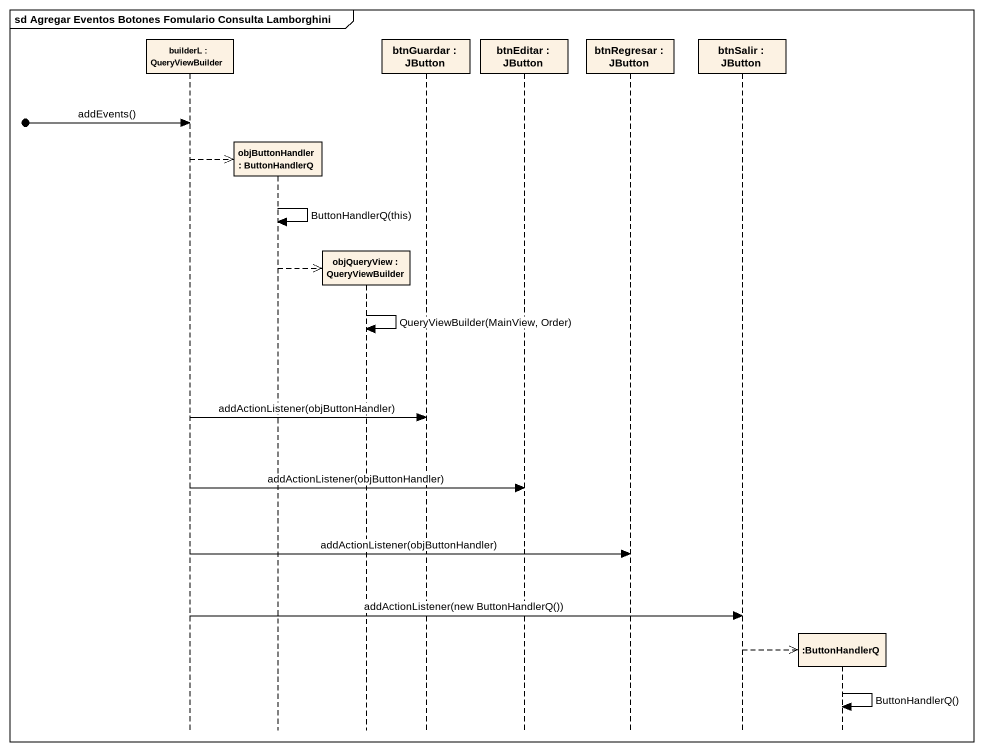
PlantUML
@startuml
mainframe sd Agregar Eventos Botones Fomulario Consulta Lamborghini
hide footbox
participant "builderL : QueryViewBuilder" as builderL
participant "objButtonHandler : ButtonHandlerQ" as objButtonHandler
participant "objQueryView : QueryViewBuilder" as objQueryView
participant "btnGuardar : JButton" as btnGuardar
participant "btnEditar : JButton" as btnEditar
participant "btnRegresar : JButton" as btnRegresar
participant "btnSalir : JButton" as btnSalir
participant ":ButtonHandlerQ" as ButtonHandlerQ

[o-> builderL : addEvents()
builderL -->> objButtonHandler **
objButtonHandler -> objButtonHandler : ButtonHandlerQ(this)
objButtonHandler -->> objQueryView **
objQueryView -> objQueryView : QueryViewBuilder(MainView, Order)
builderL -> btnGuardar : addActionListener(objButtonHandler)
builderL -> btnEditar : addActionListener(objButtonHandler)
builderL -> btnRegresar : addActionListener(objButtonHandler)
builderL -> btnSalir : addActionListener(new ButtonHandlerQ())
btnSalir -->> ButtonHandlerQ **
ButtonHandlerQ -> ButtonHandlerQ : ButtonHandlerQ()
@enduml
